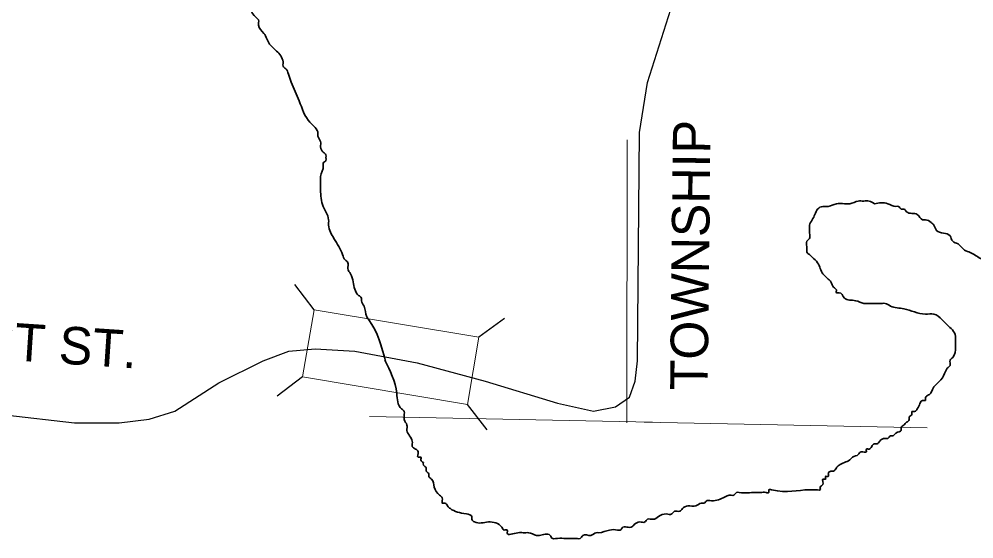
# Model space of a CAD drawing. Extents: x -4.25 to 0.15, y -11.26 to -7.33.
# Drawn here: x -2.7245 to -2.3872, y -9.8702 to -9.6864 of the extents above; entities that cross this region are included whole.
import ezdxf
from ezdxf.enums import TextEntityAlignment as Align

# ---------------------------------------------------------------- set-up
doc = ezdxf.new("R2010")
doc.units = 0
doc.header["$LTSCALE"] = 0.0061
doc.linetypes.add('LONG_DASHED', pattern=[7.5, 6, -1.5])
doc.linetypes.add('MEDIUM_DASHED', pattern=[4.5, 3, -1.5])
for name, color, linetype, lineweight in [('14', 7, 'Continuous', 25), ('15', 7, 'MEDIUM_DASHED', 13), ('21', 7, 'Continuous', 25), ('25', 7, 'Continuous', 35), ('4', 7, 'LONG_DASHED', 13)]:
    doc.layers.add(name, color=color, linetype=linetype, lineweight=lineweight)
doc.layers.add('49', color=7, linetype='Continuous')

msp = doc.modelspace()

# ---------------------------------------------------------------- linework, layer by layer
at = {"layer": '14'}
msp.add_lwpolyline([(-2.729545, -9.826326), (-2.704924, -9.829167), (-2.689205, -9.829167), (-2.678598, -9.827841), (-2.669508, -9.825), (-2.653977, -9.814962), (-2.638258, -9.807197), (-2.629167, -9.803788), (-2.619886, -9.80303), (-2.605871, -9.803788), (-2.583902, -9.807955), (-2.559848, -9.814394), (-2.53428, -9.822159), (-2.521591, -9.825), (-2.513826, -9.823485), (-2.508902, -9.820076), (-2.506818, -9.814394), (-2.506061, -9.807197), (-2.505303, -9.726515), (-2.502462, -9.708902), (-2.492614, -9.677652), (-2.489773, -9.669129), (-2.489015, -9.663636), (-2.489773, -9.6125)], dxfattribs=at)
at = {"layer": '15'}
msp.add_line((-2.500758, -9.828977), (-2.670833, -9.825568), dxfattribs=at)
at = {"layer": '21'}
for p, q in [((-2.620265, -9.789205), (-2.627083, -9.780303)), ((-2.55303, -9.792235), (-2.562121, -9.798864)), ((-2.624432, -9.812879), (-2.633333, -9.819697)), ((-2.559091, -9.831629), (-2.566098, -9.822727))]:
    msp.add_line(p, q, dxfattribs=at)
at = {"layer": '21', "lineweight": 13}
msp.add_lwpolyline([(-2.624432, -9.812879), (-2.566098, -9.822727), (-2.562121, -9.798864), (-2.620265, -9.789205)], close=True, dxfattribs=at)
at = {"layer": '25'}
for points in [[(-2.662689, -9.650379), (-2.660795, -9.65322), (-2.660795, -9.654356), (-2.659848, -9.655303), (-2.658902, -9.657197), (-2.658902, -9.658144), (-2.657955, -9.660038), (-2.656061, -9.662879), (-2.655114, -9.664773), (-2.654167, -9.666667), (-2.652273, -9.669508), (-2.651326, -9.670455), (-2.651326, -9.671402), (-2.651326, -9.672348), (-2.649432, -9.673295), (-2.647538, -9.677083), (-2.644697, -9.680114), (-2.642803, -9.682955), (-2.640909, -9.685795), (-2.639962, -9.686742), (-2.639962, -9.688636), (-2.638068, -9.691477), (-2.635985, -9.695265), (-2.633144, -9.698106), (-2.63125, -9.702083), (-2.63125, -9.70303), (-2.630303, -9.703977), (-2.629356, -9.705871), (-2.628409, -9.708712), (-2.625568, -9.715341), (-2.62178, -9.722917), (-2.619886, -9.724811), (-2.618939, -9.726894), (-2.618939, -9.727841), (-2.617992, -9.729735), (-2.617992, -9.731629), (-2.617045, -9.733523), (-2.616098, -9.73447), (-2.616098, -9.735417), (-2.616098, -9.736364), (-2.617045, -9.737311), (-2.617045, -9.738258), (-2.617992, -9.742045), (-2.617992, -9.743939), (-2.617992, -9.74678), (-2.617045, -9.752652), (-2.616098, -9.754545), (-2.615152, -9.757386), (-2.615152, -9.75928), (-2.613258, -9.764015), (-2.610227, -9.769697), (-2.60928, -9.771591), (-2.608333, -9.772538), (-2.608333, -9.774621), (-2.607386, -9.776515), (-2.606439, -9.779356), (-2.604545, -9.784091), (-2.603598, -9.785038), (-2.603598, -9.785985), (-2.602652, -9.787879), (-2.601705, -9.791667), (-2.600947, -9.792803), (-2.595076, -9.807386)], [(-2.432955, -9.843182), (-2.431061, -9.842235), (-2.430114, -9.841288), (-2.42803, -9.840341), (-2.427083, -9.839394), (-2.425189, -9.839394), (-2.425189, -9.838447), (-2.424242, -9.838447), (-2.423295, -9.8375), (-2.422348, -9.836553), (-2.421402, -9.836553), (-2.420455, -9.835606), (-2.418561, -9.834659), (-2.417614, -9.834659), (-2.416667, -9.833712), (-2.41572, -9.833712), (-2.414773, -9.832765), (-2.412879, -9.831818), (-2.412879, -9.830871), (-2.411932, -9.829924), (-2.410985, -9.828977), (-2.410038, -9.82803), (-2.410038, -9.827083), (-2.409091, -9.826136), (-2.409091, -9.825189), (-2.408144, -9.825189), (-2.407197, -9.824242), (-2.40625, -9.822348), (-2.405303, -9.821212), (-2.404356, -9.821212), (-2.404356, -9.820265), (-2.40322, -9.819318), (-2.402273, -9.818371), (-2.401326, -9.816477), (-2.399432, -9.814583), (-2.397538, -9.811742), (-2.396591, -9.809848), (-2.395644, -9.808902), (-2.395644, -9.807955), (-2.395644, -9.807008), (-2.394697, -9.806061), (-2.39375, -9.802273), (-2.39375, -9.801326), (-2.39375, -9.799432), (-2.39375, -9.798485), (-2.396591, -9.794508), (-2.398485, -9.792614), (-2.401326, -9.79072), (-2.404356, -9.79072), (-2.411932, -9.788826), (-2.416667, -9.787879), (-2.418561, -9.786932), (-2.419508, -9.786932), (-2.422348, -9.786932), (-2.423295, -9.786932), (-2.424242, -9.786932), (-2.426136, -9.786932), (-2.428977, -9.785985), (-2.432955, -9.785038), (-2.434848, -9.783144), (-2.435795, -9.783144), (-2.435795, -9.782197), (-2.436742, -9.78125), (-2.437689, -9.779356), (-2.438636, -9.778409), (-2.439583, -9.777462), (-2.44053, -9.776515), (-2.441477, -9.774621), (-2.442424, -9.772538), (-2.444318, -9.770644), (-2.445265, -9.769697), (-2.446212, -9.76875), (-2.446212, -9.767803), (-2.446212, -9.766856), (-2.446212, -9.764962), (-2.445265, -9.764015), (-2.445265, -9.762121), (-2.445265, -9.761174), (-2.445265, -9.75928), (-2.444318, -9.757386), (-2.443371, -9.755492), (-2.442424, -9.753598), (-2.44053, -9.752652), (-2.438636, -9.752652), (-2.435795, -9.751705), (-2.432955, -9.751705), (-2.431061, -9.751705), (-2.42803, -9.750758), (-2.426136, -9.750758), (-2.424242, -9.750758), (-2.422348, -9.751705)], [(-2.422348, -9.751705), (-2.417614, -9.751705), (-2.414773, -9.752652), (-2.413826, -9.752652), (-2.412879, -9.753598), (-2.411932, -9.753598), (-2.410985, -9.754545), (-2.407197, -9.755492), (-2.405303, -9.757386), (-2.404356, -9.757386), (-2.402273, -9.758333), (-2.401326, -9.75928), (-2.400379, -9.761174), (-2.395644, -9.763068), (-2.394697, -9.764962), (-2.392803, -9.765909), (-2.390909, -9.767803), (-2.389015, -9.76875), (-2.387121, -9.769697), (-2.383333, -9.771591), (-2.380492, -9.772538), (-2.378598, -9.774621), (-2.376515, -9.774621), (-2.374621, -9.775568), (-2.372727, -9.775568), (-2.370833, -9.776515), (-2.369886, -9.776515), (-2.366098, -9.776515), (-2.35947, -9.777462), (-2.357576, -9.778409), (-2.356629, -9.779356), (-2.355682, -9.779356), (-2.354735, -9.779356), (-2.352841, -9.779356), (-2.351705, -9.779356), (-2.350758, -9.779356), (-2.348864, -9.780303), (-2.347917, -9.780303), (-2.34697, -9.780303), (-2.345076, -9.78125), (-2.344129, -9.78125), (-2.342235, -9.78125), (-2.341288, -9.782197), (-2.340341, -9.783144), (-2.339394, -9.784091), (-2.3375, -9.785038), (-2.336553, -9.786932), (-2.335606, -9.787879), (-2.334659, -9.788826), (-2.333712, -9.789773), (-2.332765, -9.791667), (-2.331818, -9.793561), (-2.329924, -9.794508), (-2.32803, -9.797348), (-2.327083, -9.798485), (-2.325947, -9.799432), (-2.325, -9.800379), (-2.324053, -9.802273), (-2.322159, -9.804167), (-2.319318, -9.807008), (-2.319318, -9.807955), (-2.318371, -9.808902), (-2.317424, -9.810795), (-2.317424, -9.811742), (-2.316477, -9.812689), (-2.316477, -9.813636), (-2.31553, -9.814583), (-2.31553, -9.816477), (-2.314583, -9.818371), (-2.314583, -9.820265), (-2.313636, -9.822348), (-2.312689, -9.825189), (-2.312689, -9.826136), (-2.311742, -9.82803), (-2.310795, -9.828977), (-2.310795, -9.830871), (-2.309848, -9.831818), (-2.308902, -9.833712), (-2.307955, -9.835606), (-2.306061, -9.8375), (-2.302273, -9.839394), (-2.299242, -9.841288), (-2.296402, -9.843182), (-2.295455, -9.844129), (-2.294508, -9.845076), (-2.29072, -9.846212), (-2.285985, -9.848106), (-2.285038, -9.85), (-2.284091, -9.85), (-2.282197, -9.850947), (-2.28125, -9.850947)], [(-2.595265, -9.807008), (-2.591098, -9.81875), (-2.589394, -9.824242), (-2.588447, -9.825189), (-2.588447, -9.826136), (-2.588447, -9.827083), (-2.588447, -9.82803), (-2.5875, -9.829924), (-2.5875, -9.831818), (-2.586553, -9.833712), (-2.585606, -9.835606), (-2.585606, -9.836553), (-2.585606, -9.8375), (-2.58447, -9.838447), (-2.583523, -9.839394), (-2.583523, -9.841288), (-2.582576, -9.841288), (-2.582576, -9.842235), (-2.581629, -9.843182)], [(-2.581629, -9.843182), (-2.581629, -9.844129), (-2.580682, -9.845076), (-2.580682, -9.846212), (-2.579735, -9.847159), (-2.579735, -9.848106), (-2.578788, -9.849053), (-2.577841, -9.851894), (-2.575947, -9.854735), (-2.575, -9.855682), (-2.575, -9.856629), (-2.575, -9.857576), (-2.574053, -9.857576), (-2.573106, -9.858523), (-2.572159, -9.85947), (-2.566477, -9.861364), (-2.564583, -9.862311), (-2.564583, -9.863258), (-2.563636, -9.864205), (-2.558712, -9.864205), (-2.553977, -9.866098), (-2.55303, -9.867045), (-2.552083, -9.867045), (-2.552083, -9.867992), (-2.548295, -9.867992), (-2.546402, -9.867992), (-2.545455, -9.867992), (-2.544508, -9.867992), (-2.541667, -9.868939), (-2.54072, -9.868939), (-2.536932, -9.868939), (-2.535985, -9.870076), (-2.535038, -9.870076), (-2.529167, -9.870076), (-2.527273, -9.870076), (-2.526326, -9.870076), (-2.525379, -9.868939), (-2.522538, -9.868939), (-2.520644, -9.867992), (-2.519697, -9.867992), (-2.515909, -9.867045), (-2.513068, -9.867045), (-2.512121, -9.867045), (-2.511174, -9.866098), (-2.50928, -9.866098), (-2.508333, -9.866098), (-2.507197, -9.865152), (-2.505303, -9.864205), (-2.503409, -9.864205), (-2.502462, -9.863258), (-2.500568, -9.863258), (-2.498674, -9.862311), (-2.495833, -9.861364), (-2.493939, -9.861364), (-2.492992, -9.860417), (-2.491098, -9.860417), (-2.490152, -9.85947), (-2.488258, -9.858523), (-2.485417, -9.858523), (-2.483523, -9.857576), (-2.482576, -9.857576), (-2.481439, -9.856629), (-2.480492, -9.856629), (-2.475758, -9.855682), (-2.472917, -9.854735), (-2.47197, -9.854735), (-2.471023, -9.853788), (-2.470076, -9.853788), (-2.464394, -9.853788), (-2.4625, -9.853788), (-2.460606, -9.853788), (-2.459659, -9.853788), (-2.459659, -9.852841), (-2.458712, -9.852841), (-2.445265, -9.852841), (-2.443371, -9.852841), (-2.442424, -9.852841), (-2.441477, -9.852841), (-2.441477, -9.851894), (-2.44053, -9.850947), (-2.44053, -9.85), (-2.44053, -9.849053), (-2.439583, -9.849053), (-2.439583, -9.848106), (-2.438636, -9.848106), (-2.438636, -9.847159), (-2.437689, -9.846212), (-2.436742, -9.846212), (-2.435795, -9.845076), (-2.434848, -9.844129), (-2.432955, -9.843182)]]:
    msp.add_spline(points, degree=3, dxfattribs=at)
at = {"layer": '4'}
msp.add_line((-2.203788, -9.835038), (-2.509848, -9.828788), dxfattribs=at)
msp.add_lwpolyline([(-2.509848, -9.829167), (-2.507765, -8.82803), (-2.501894, -8.827841)], dxfattribs=at)

# ---------------------------------------------------------------- texts
at = {"layer": '49'}
for s, rotation, p in [('TOWNSHIP', 89.376, (-2.480743, -9.769959)), ('91ST ST.', 356.214, (-2.720608, -9.807485))]:
    msp.add_text(s, height=0.01326, rotation=rotation, dxfattribs=at).set_placement(p, align=Align.CENTER)

doc.saveas('drawing.dxf')
